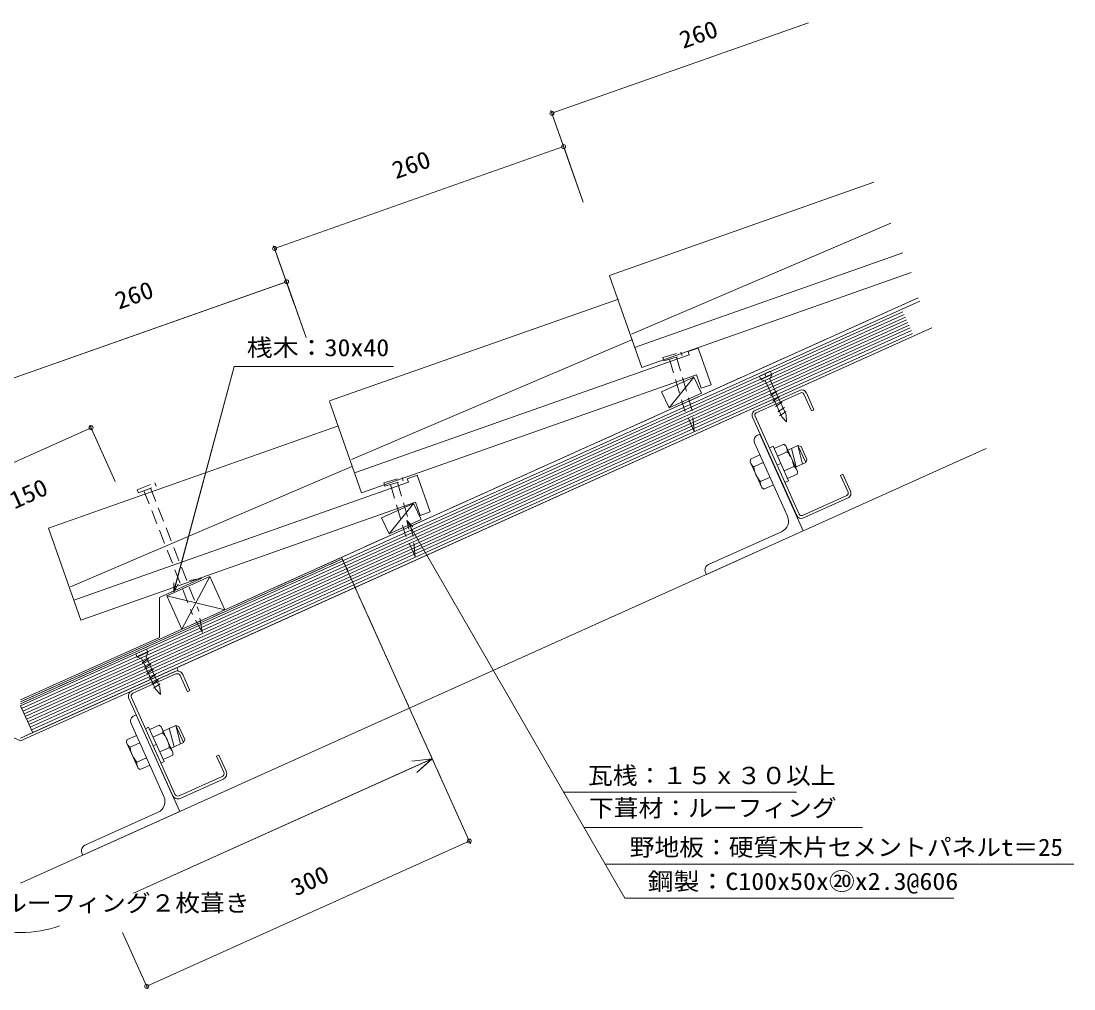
# Model space of a CAD drawing. Units: millimetres, scale not verified. Extents: x -850 to 847, y -410 to 411.
# Drawn here: x -46 to 847, y -410 to 411 of the extents above; entities that cross this region are included whole.
import ezdxf
from ezdxf.enums import TextEntityAlignment as Align

# ---------------------------------------------------------------- set-up
doc = ezdxf.new("R2010")
doc.units = ezdxf.units.MM
doc.header["$LTSCALE"] = 10
doc.linetypes.add('DASHED1', pattern=[1.8, 1.2, -0.6])
doc.linetypes.add('DASHED3', pattern=[4, 3, -1])
for name, color, linetype, lineweight in [('0-0_LAYER001', 2, 'Continuous', 18), ('0-1_LAYER002', 7, 'Continuous', 18), ('0-2_LAYER003', 2, 'Continuous', 18), ('0-3_LAYER005', 2, 'Continuous', 18), ('0-4_LAYER009', 2, 'Continuous', 18), ('0-5_LAYER014', 2, 'Continuous', 18)]:
    doc.layers.add(name, color=color, linetype=linetype, lineweight=lineweight)
doc.styles.add('ＭＳ ゴシック', font='')
doc.styles.get('ＭＳ ゴシック').set_extended_font_data('MS Gothic')

msp = doc.modelspace()

# ---------------------------------------------------------------- linework, layer by layer
at = {"layer": '0-0_LAYER001'}
for p, q in [((404.15, 333.05), (621.75, 409.72)), ((403.32, 335.41), (420.77, 285.89)), ((168.9, 218.35), (414.12, 304.76)), ((413.29, 307.11), (430.74, 257.6)), ((168.07, 220.71), (185.51, 171.19)), ((-66.13, 103.74), (179.1, 190.14)), ((178.27, 192.5), (195.71, 142.98)), ((-46.58, -169.46), (716.14, 173.77)), ((524.61, 109.09), (497.24, 96.78)), ((524.61, 109.09), (503.73, 83.25)), ((524.61, 109.09), (531.1, 95.56)), ((589.33, 114.18), (580.21, 110.08)), ((580.21, 110.08), (581.44, 107.34)), ((590.56, 111.44), (581.44, 107.34)), ((581.44, 107.34), (585.41, 105.83)), ((584.77, 112.13), (586, 109.39)), ((590.56, 111.44), (589.05, 107.48)), ((589.05, 107.48), (602.7, 77.16)), ((589.33, 114.18), (590.56, 111.44)), ((585.41, 105.83), (599.05, 75.52)), ((497.24, 96.78), (503.73, 83.25)), ((531.1, 95.56), (503.73, 83.25)), ((576.5, 80.99), (614.25, 97.98)), ((577.44, 78.89), (615.19, 95.88)), ((589.59, 93.52), (595.22, 97.22)), ((591.64, 88.96), (597.27, 92.66)), ((624.28, 80.56), (617.84, 94.88)), ((626.38, 81.51), (619.94, 95.82)), ((593.7, 84.4), (599.32, 88.1)), ((595.75, 79.84), (601.37, 83.54)), ((624.28, 80.56), (626.38, 81.51)), ((574.34, 75.3), (611.85, -8.05)), ((613.94, -7.1), (576.44, 76.25)), ((597.28, 76.43), (602.91, 80.12)), ((603.17, 71.24), (599.05, 75.52)), ((603.17, 71.24), (602.7, 77.16)), ((-123.48, 4.73), (13.31, 66.28)), ((12.28, 68.56), (33.83, 20.68)), ((578.55, 59.99), (580.38, 60.81)), ((617.31, -21.27), (580.38, 60.81)), ((576.05, 53.37), (603.95, -8.64)), ((589.01, 49.34), (591.75, 50.57)), ((604.88, 21.39), (591.75, 50.57)), ((600.77, 52.28), (592.63, 48.62)), ((603.61, 45.96), (595.47, 42.3)), ((602.51, 51.03), (600.77, 52.28)), ((612.36, 29.14), (602.51, 51.03)), ((604.15, 47.38), (612.82, 51.28)), ((607.26, 48.78), (611.25, 33.03)), ((612.82, 51.28), (616.81, 35.53)), ((612.82, 51.28), (615.46, 50.27)), ((612.82, 51.28), (619.38, 36.69)), ((615.46, 50.27), (620.38, 39.33)), ((572.26, 37.41), (572.48, 39.55)), ((572.26, 37.41), (582.11, 15.53)), ((572.48, 39.55), (580.62, 43.21)), ((575.32, 33.23), (583.46, 36.89)), ((595.58, 34.75), (598.32, 35.98)), ((610.72, 32.79), (619.38, 36.69)), ((620.38, 39.33), (619.38, 36.69)), ((609.3, 33.33), (601.16, 29.66)), ((612.14, 27.01), (604, 23.35)), ((612.36, 29.14), (612.14, 27.01)), ((648.9, 25.85), (651, 26.79)), ((657.44, 12.47), (651, 26.79)), ((581.01, 20.59), (589.15, 24.26)), ((583.85, 14.28), (591.99, 17.94)), ((602.15, 20.16), (604.88, 21.39)), ((655.35, 11.53), (648.9, 25.85)), ((582.11, 15.53), (583.85, 14.28)), ((286.87, 2.11), (259.51, -10.21)), ((286.87, 2.11), (266, -23.73)), ((286.87, 2.11), (293.36, -11.42)), ((616.59, -8.1), (654.34, 8.88)), ((617.53, -10.2), (655.29, 6.79)), ((259.51, -10.21), (266, -23.73)), ((293.36, -11.42), (266, -23.73)), ((280.98, -12.51), (465.92, -332.84)), ((536.92, -49.77), (598.93, -21.86)), ((107.24, -61.41), (71.23, -77.61)), ((114, -60.01), (77.53, -76.42)), ((114, -60.01), (90.21, -104.61)), ((107.24, -61.41), (96.8, -63.4)), ((114, -60.01), (126.69, -88.2)), ((71.23, -77.61), (71.23, -111.51)), ((77.53, -76.42), (90.21, -104.61)), ((126.69, -88.2), (77.53, -76.42)), ((-46.58, -164.52), (71.23, -111.51)), ((60.34, -121.45), (51.22, -125.55)), ((61.57, -124.19), (52.45, -128.29)), ((61.57, -124.19), (60.09, -128.09)), ((60.34, -121.45), (61.57, -124.19)), ((51.22, -125.55), (52.45, -128.29)), ((52.45, -128.29), (56.48, -129.82)), ((56.48, -129.82), (68.08, -155.58)), ((56.57, -133.02), (62.2, -129.33)), ((58.62, -137.58), (64.25, -133.89)), ((60.09, -128.09), (71.73, -153.94)), ((60.67, -142.14), (66.3, -138.45)), ((60.67, -142.25), (66.3, -138.56)), ((62.72, -146.7), (68.35, -143.01)), ((62.72, -146.81), (68.35, -143.12)), ((64.78, -151.26), (70.4, -147.57)), ((66.31, -154.67), (71.94, -150.98)), ((72.2, -159.87), (68.08, -155.58)), ((72.2, -159.87), (71.73, -153.94)), ((-46.58, -169.46), (-36.44, -191.99)), ((49.73, -177.98), (51.56, -177.16)), ((88.49, -259.24), (51.56, -177.16)), ((47.23, -184.59), (75.13, -246.6)), ((71.16, -186.04), (63.02, -189.71)), ((72.9, -187.3), (71.16, -186.04)), ((82.75, -209.18), (72.9, -187.3)), ((74.54, -190.95), (85.21, -186.14)), ((85.21, -186.14), (87.85, -187.15)), ((85.21, -186.14), (91.77, -200.73)), ((85.21, -186.14), (89.2, -201.89)), ((87.85, -187.15), (92.78, -198.09)), ((43.66, -198.42), (51.8, -194.76)), ((59.4, -188.99), (62.14, -187.76)), ((75.27, -216.93), (62.14, -187.76)), ((74, -192.36), (65.86, -196.03)), ((79.65, -188.65), (83.65, -204.39)), ((43.44, -200.55), (43.66, -198.42)), ((43.44, -200.55), (53.29, -222.44)), ((46.5, -204.74), (54.64, -201.08)), ((65.97, -203.58), (68.7, -202.35)), ((79.69, -205), (71.55, -208.66)), ((81.11, -205.54), (91.77, -200.73)), ((92.78, -198.09), (91.77, -200.73)), ((52.19, -217.37), (60.33, -213.71)), ((82.53, -211.32), (74.39, -214.98)), ((82.75, -209.18), (82.53, -211.32)), ((302.27, -214.56), (49.31, -328.39)), ((53.29, -222.44), (55.03, -223.69)), ((55.03, -223.69), (63.17, -220.03)), ((72.53, -218.17), (75.27, -216.93)), ((302.68, -214.51), (285.31, -216.6)), ((302.67, -214.5), (289.59, -226.11)), ((335.12, -286.61), (313.58, -238.74)), ((413.81, -242.89), (606.2, -242.89)), ((8.11, -287.73), (70.12, -259.83)), ((431.48, -272.87), (667.61, -272.87)), ((60.52, -407.44), (334.09, -284.33)), ((449.14, -303.77), (846.9, -303.77)), ((465.92, -332.84), (744.95, -332.84)), ((61.54, -409.72), (40, -361.85))]:
    msp.add_line(p, q, dxfattribs=at)
at = {"layer": '0-0_LAYER001', "color": 4}
for p, q in [((452.98, 195.48), (677.3, 274.52)), ((471.65, 145.64), (691.6, 239.72)), ((474.33, 134.47), (701.89, 214.65)), ((215.46, 89.09), (460.55, 175.44)), ((234.13, 39.24), (472.6, 141.24)), ((236.81, 28.07), (520.7, 128.1)), ((519.7, 130.93), (520.7, 128.1)), ((-22.92, -18.88), (222.3, 67.53)), ((-4.12, -68.67), (234.35, 33.33)), ((-1.44, -79.84), (282.45, 20.19)), ((281.45, 23.02), (282.45, 20.19)), ((4.54, -96.82), (288.43, 3.21)), ((-22.92, -18.88), (4.54, -96.82))]:
    msp.add_line(p, q, dxfattribs=at)
at = {"layer": '0-0_LAYER001', "linetype": 'DASHED3'}
msp.add_line((-46.58, -166.17), (714.91, 176.5), dxfattribs=at)
at = {"layer": '0-0_LAYER001', "color": 1}
for p, q in [((-45.55, -171.74), (701.89, 164.61)), ((-44.52, -174.02), (702.92, 162.33)), ((-43.5, -176.29), (703.94, 160.05)), ((-42.47, -178.57), (704.97, 157.77)), ((-41.45, -180.85), (705.99, 155.49)), ((-40.42, -183.13), (707.02, 153.21)), ((-39.4, -185.41), (708.04, 150.93)), ((-38.37, -187.69), (709.07, 148.65)), ((-37.34, -189.97), (710.1, 146.37))]:
    msp.add_line(p, q, dxfattribs=at)
at = {"layer": '0-0_LAYER001', "color": 1, "linetype": 'DASHED1'}
for p, q in [((509.69, 126.06), (523.07, 80.65)), ((503.94, 124.37), (516.32, 82.33)), ((524.54, 63.75), (516.32, 82.33)), ((524.74, 63.1), (523.07, 80.65)), ((52.44, 13.77), (67.34, 19.61)), ((67.34, 19.61), (68.43, 16.82)), ((267.32, 18.13), (279.7, -23.92)), ((273.07, 19.82), (286.45, -25.59)), ((52.44, 13.77), (53.54, 10.98)), ((53.54, 10.98), (68.43, 16.82)), ((58.19, 12.8), (99.31, -92.06)), ((63.78, 14.99), (104.61, -89.16)), ((287.92, -42.49), (279.7, -23.92)), ((288.12, -43.14), (286.45, -25.59)), ((107.67, -106.91), (104.61, -89.16)), ((107.71, -107.39), (99.31, -92.06))]:
    msp.add_line(p, q, dxfattribs=at)
at = {"layer": '0-0_LAYER001', "linetype": 'DASHED1'}
for p, q in [((225.77, -43.61), (313.58, -238.74)), ((-46.58, -167.81), (226.38, -44.98))]:
    msp.add_line(p, q, dxfattribs=at)
at = {"layer": '0-0_LAYER001', "color": 4}
for points in [[(452.97, 195.08), (480.31, 117.49), (708.74, 197.98)], [(519.7, 130.93), (528.19, 133.92), (539.16, 102.8)], [(215.45, 88.68), (242.79, 11.1), (526.68, 111.12)], [(526.68, 111.12), (530.67, 99.81), (539.16, 102.8)], [(281.45, 23.02), (289.94, 26.01), (300.91, -5.12)], [(288.43, 3.21), (292.42, -8.11), (300.91, -5.12)]]:
    msp.add_lwpolyline(points, dxfattribs=at)
at = {"layer": '0-0_LAYER001', "color": 1, "linetype": 'DASHED1'}
for points in [[(498.3, 125.83), (513.64, 130.35), (514.49, 127.48)], [(498.3, 125.83), (499.14, 122.96), (514.49, 127.48)], [(261.67, 19.59), (277.02, 24.11), (277.87, 21.23)], [(261.67, 19.59), (262.52, 16.71), (277.87, 21.23)]]:
    msp.add_lwpolyline(points, dxfattribs=at)
at = {"layer": '0-0_LAYER001'}
for points in [[(83.45, -72.83), (134.64, 118.19), (269.82, 118.19)], [(282.92, -19.76), (280.98, -12.51), (286.28, -17.82)], [(534.42, -56.38), (535.24, -58.2), (617.31, -21.27)], [(87.2, -66.34), (83.45, -72.83), (83.45, -65.33)], [(5.6, -294.34), (6.42, -296.17), (88.49, -259.24)]]:
    msp.add_lwpolyline(points, dxfattribs=at)
for centre in [(404.15, 333.05), (414.12, 304.76), (168.9, 218.35), (179.1, 190.14), (13.31, 66.28), (334.09, -284.33), (60.52, -407.44)]:
    msp.add_circle(centre, 1.7, dxfattribs=at)
for centre, radius, start, end in [((616.01, 94.06), 4.3, 24.22764, 114.22762), ((616.01, 94.06), 2, 24.22764, 114.22762), ((578.26, 77.07), 4.3, 114.22762, 204.22763), ((578.26, 77.07), 2, 114.22762, 204.22763), ((580.6, 55.43), 5, 114.2198, 204.23044), ((597.56, 47.05), 6.15, 349.86201, 23.86929), ((586.55, 30.69), 22.9, 6.61633, 41.83185), ((578.53, 38.47), 6.15, 204.55347, 238.55573), ((598.1, 35.88), 22.94, 186.64698, 221.80375), ((606.09, 28.07), 6.16, 24.60071, 58.55536), ((587.06, 19.51), 6.15, 169.87772, 203.89246), ((653.52, 10.71), 2, 294.22763, 24.22764), ((653.52, 10.71), 4.3, 294.22763, 24.22764), ((594.83, -12.74), 10, 294.23626, 24.2235), ((615.77, -6.28), 4.3, 204.22763, 294.22763), ((615.77, -6.28), 2, 204.22763, 294.22763), ((538.97, -54.32), 5, 114.2198, 204.23044), ((51.79, -182.54), 5, 114.22009, 204.23074), ((67.95, -191.28), 6.15, 349.86246, 23.86975), ((56.94, -207.64), 22.9, 6.6165, 41.83201), ((49.71, -199.49), 6.15, 204.55376, 238.55602), ((69.28, -202.08), 22.94, 186.64732, 221.80409), ((76.47, -210.25), 6.16, 24.60093, 58.55558), ((58.24, -218.45), 6.15, 169.87801, 203.89275), ((66.01, -250.71), 10, 294.23666, 24.2239), ((10.16, -292.29), 5, 114.22009, 204.23074), ((-46.58, -261.89), 100, 250.86773, 289.41842)]:
    msp.add_arc(centre, radius, start, end, dxfattribs=at)
at = {"layer": '0-1_LAYER002'}
for p, q in [((168.9, 218.36), (414.12, 304.76)), ((195.71, 142.98), (168.33, 219.96)), ((178.87, 190.06), (-66.13, 103.74)), ((-46.58, -166.17), (714.91, 176.5)), ((716.14, 173.77), (-46.58, -169.46)), ((-46.58, -196.87), (726.4, 150.97)), ((83.45, -72.11), (134.64, 118.19)), ((134.64, 118.19), (269.82, 118.19)), ((503.73, 83.25), (524.61, 109.09)), ((13.31, 66.28), (-123.48, 4.73)), ((12.61, 67.83), (33.83, 20.68)), ((-46.58, -320.02), (772.48, 48.56)), ((266, -23.73), (286.87, 2.11)), ((280.98, -12.51), (282.92, -19.76)), ((280.98, -12.51), (286.28, -17.82)), ((280.98, -12.51), (465.92, -332.84)), ((226.38, -44.98), (-46.58, -167.81)), ((226.38, -44.98), (335.12, -286.61)), ((77.53, -76.42), (126.69, -88.2)), ((302.68, -214.51), (49.31, -328.39)), ((285.31, -216.6), (302.67, -214.5)), ((302.27, -214.56), (289.59, -226.11)), ((413.99, -242.89), (611.48, -242.89)), ((431.48, -272.87), (667.61, -272.87)), ((334.09, -284.33), (60.52, -407.44)), ((449.14, -303.77), (836.53, -303.77)), ((465.92, -332.84), (741.5, -332.84)), ((40, -361.85), (61.54, -409.72))]:
    msp.add_line(p, q, dxfattribs=at)
at = {"layer": '0-1_LAYER002', "color": 2}
for p, q in [((84.39, -140.46), (47.91, -156.87)), ((48.86, -158.97), (85.33, -142.56)), ((88.9, -143.91), (95.06, -157.59)), ((91, -142.97), (97.15, -156.64)), ((95.06, -157.59), (97.15, -156.64)), ((82.34, -245.56), (45.4, -163.48)), ((84.43, -244.61), (47.5, -162.54)), ((119.68, -212.3), (121.78, -211.36)), ((125.84, -225.98), (119.68, -212.3)), ((127.93, -225.04), (121.78, -211.36)), ((88, -245.97), (124.48, -229.55)), ((125.43, -231.65), (88.95, -248.07))]:
    msp.add_line(p, q, dxfattribs=at)
at = {"layer": '0-1_LAYER002'}
for points in [[(430.74, 257.6), (403.32, 335.41), (404.15, 333.05), (621.75, 409.72)], [(-46.58, -164.52), (71.23, -111.51), (71.23, -77.61), (107.24, -61.41), (96.8, -63.4)], [(126.69, -88.2), (114, -60.01), (77.53, -76.42), (90.21, -104.61), (114, -60.01)], [(83.45, -65.33), (83.45, -72.83), (87.2, -66.34)], [(-179.26, -137.16), (-180.2, -139.26), (-46.58, -199.39), (87.05, -139.26), (86.11, -137.16)], [(-45.55, -171.74), (-46.58, -169.46), (-36.44, -191.99)]]:
    msp.add_lwpolyline(points, dxfattribs=at)
for points in [[(497.24, 96.78), (503.73, 83.25), (531.1, 95.56), (524.61, 109.09)], [(266, -23.73), (259.51, -10.21), (286.87, 2.11), (293.36, -11.42)]]:
    msp.add_lwpolyline(points, close=True, dxfattribs=at)
at = {"layer": '0-1_LAYER002', "color": 2}
for centre, radius, start, end in [((86.44, -145.02), 5, 24.22436, 114.24136), ((86.44, -145.02), 2.7, 24.24038, 114.23248), ((49.96, -161.43), 5, 114.22009, 204.23074), ((49.96, -161.43), 2.7, 114.23248, 204.2128), ((123.37, -227.09), 2.7, 294.22067, 24.24038), ((123.38, -227.09), 5, 294.21371, 24.24565), ((86.9, -243.51), 5, 204.20946, 294.235), ((86.9, -243.51), 2.7, 204.2128, 294.22067)]:
    msp.add_arc(centre, radius, start, end, dxfattribs=at)
at = {"layer": '0-2_LAYER003'}
msp.add_line((-46.58, -320.02), (772.48, 48.56), dxfattribs=at)
at = {"layer": '0-3_LAYER005'}
msp.add_line((-46.58, -199.39), (87.05, -139.26), dxfattribs=at)
at = {"layer": '0-4_LAYER009'}
msp.add_line((-26.06, -187.64), (726.4, 150.97), dxfattribs=at)
at = {"layer": '0-5_LAYER014'}
for p, q in [((87.05, -139.26), (86.11, -137.16)), ((-26.06, -187.64), (-46.58, -196.87))]:
    msp.add_line(p, q, dxfattribs=at)

# ---------------------------------------------------------------- texts
at = {"layer": '0-0_LAYER001', "color": 7, "style": 'ＭＳ ゴシック', "width": 1.1}
for s, rotation, p in [('260', 19.41, (516.86, 383.48)), ('260', 19.41, (273.22, 272.89)), ('260', 19.41, (38.21, 162.3)), ('150', 24.228, (-49.91, -7.04)), ('300', 24.228, (188.55, -335.36))]:
    msp.add_text(s, height=14.66, rotation=rotation, dxfattribs=at).set_placement(p, align=Align.BOTTOM_LEFT)
at = {"layer": '0-0_LAYER001', "color": 7, "style": 'ＭＳ ゴシック'}
for s, width, p in [('桟木：30x40', 1.1, (145.35, 122.56)), ('\u3000瓦桟：１５ｘ３０以上\u3000', 1.05, (413.81, -240.39)), ('下葺材：ルーフィング', 1.05, (435.65, -267.97)), ('\u3000野地板：硬質木片セメントパネルt＝25', 1.05, (449.14, -301.27)), ('\u3000鋼製：C100x50x⑳x2.3@606\u3000', 1.1, (463.29, -330.17)), ('この範囲ルーフィング２枚葺き', 1.05, (-146.21, -348.54))]:
    msp.add_text(s, height=14.66, dxfattribs=dict(at, width=width)).set_placement(p, align=Align.BOTTOM_LEFT)

doc.saveas('drawing.dxf')
